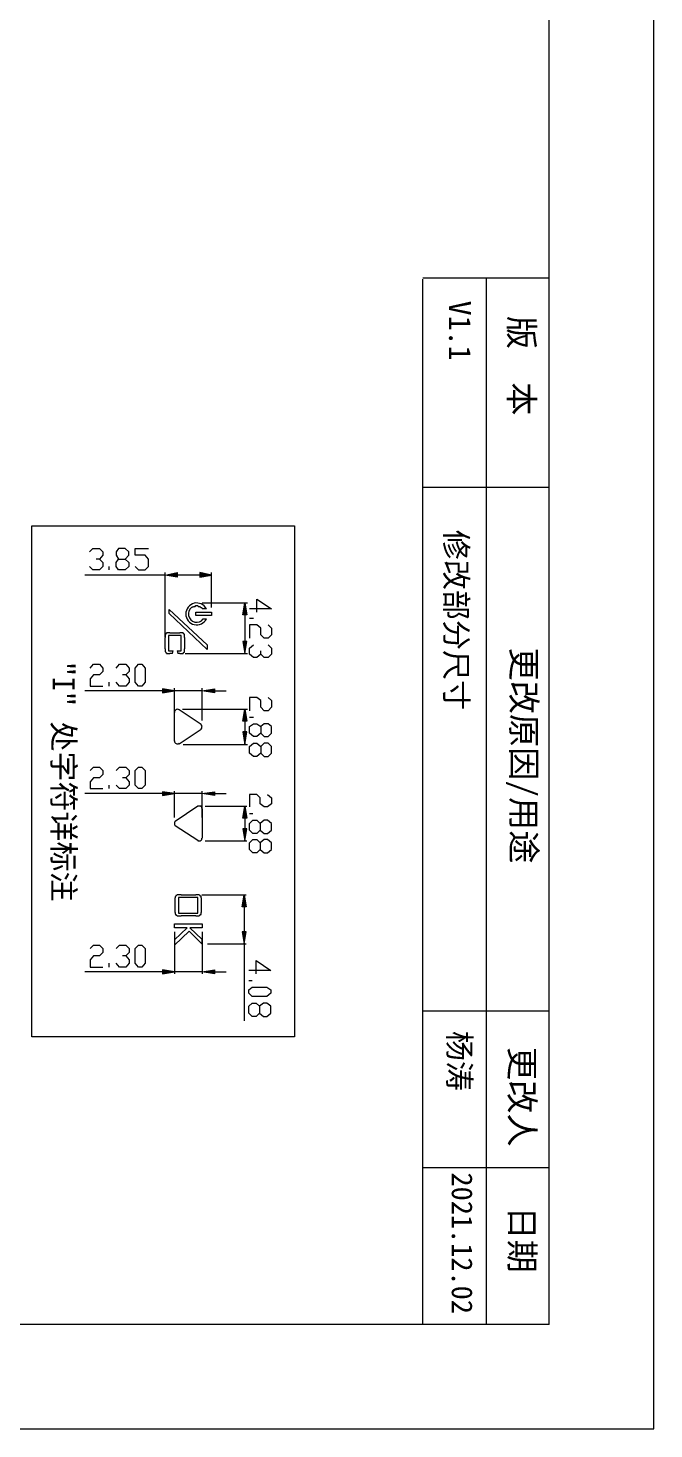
# Model space of a CAD drawing. Header units: millimetres. Extents: x 0 to 210, y 0 to 297.
# Drawn here: x 150.1 to 210, y 0 to 133.9 of the extents above; entities that cross this region are included whole.
import ezdxf

# ---------------------------------------------------------------- set-up
doc = ezdxf.new("R2010")
doc.units = ezdxf.units.MM
doc.header["$MEASUREMENT"] = 0
doc.layers.add('_U+56FE_U+5C42 1', color=7, linetype='Continuous')

# ---------------------------------------------------------------- blocks, each defined once
blk = doc.blocks.new('block 2')
at = {"layer": '_U+56FE_U+5C42 1', "lineweight": 0}
blk.add_lwpolyline([(0, 0), (209.99, 0), (209.99, 296.99), (0, 296.99), (0, 0)], dxfattribs=at)
blk = doc.blocks.new('block 3')
at = {"layer": '_U+56FE_U+5C42 1', "lineweight": 0}
blk.add_lwpolyline([(0, 0), (209.99, 0), (209.99, 296.99), (0, 296.99), (0, 0)], dxfattribs=at)
blk = doc.blocks.new('block 4')
at = {"layer": '_U+56FE_U+5C42 1'}
h = blk.add_hatch(color=7, dxfattribs=at)
h.dxf.hatch_style = 2
h.paths.add_polyline_path([(164.4, 81.85), (164.4, 81.41), (163.26, 81.6)])
h = blk.add_hatch(color=7, dxfattribs=at)
h.dxf.hatch_style = 2
h.paths.add_polyline_path([(166.56, 81.85), (166.56, 81.41), (167.7, 81.6)])
h = blk.add_hatch(color=7, dxfattribs=at)
h.dxf.hatch_style = 2
h.paths.add_polyline_path([(171.07, 77.79), (170.69, 77.79), (170.88, 78.93)])
h = blk.add_hatch(color=7, dxfattribs=at)
h.dxf.hatch_style = 2
h.paths.add_polyline_path([(171.07, 75.25), (170.69, 75.25), (170.88, 74.1)])
h = blk.add_hatch(color=7, dxfattribs=at)
h.dxf.hatch_style = 2
h.paths.add_polyline_path([(163, 70.74), (163, 70.36), (164.15, 70.55)])
h = blk.add_hatch(color=7, dxfattribs=at)
h.dxf.hatch_style = 2
h.paths.add_polyline_path([(167.96, 70.74), (167.96, 70.36), (166.81, 70.55)])
h = blk.add_hatch(color=7, dxfattribs=at)
h.dxf.hatch_style = 2
h.paths.add_polyline_path([(171.07, 67.63), (170.69, 67.63), (170.88, 68.77)])
h = blk.add_hatch(color=7, dxfattribs=at)
h.dxf.hatch_style = 2
h.paths.add_polyline_path([(171.07, 66.61), (170.69, 66.61), (170.88, 65.41)])
h = blk.add_hatch(color=7, dxfattribs=at)
h.dxf.hatch_style = 2
h.paths.add_polyline_path([(163, 60.9), (163, 60.52), (164.15, 60.71)])
h = blk.add_hatch(color=7, dxfattribs=at)
h.dxf.hatch_style = 2
h.paths.add_polyline_path([(167.96, 60.9), (167.96, 60.52), (166.81, 60.71)])
h = blk.add_hatch(color=7, dxfattribs=at)
h.dxf.hatch_style = 2
h.paths.add_polyline_path([(171.07, 58.36), (170.69, 58.36), (170.88, 59.5)])
h = blk.add_hatch(color=7, dxfattribs=at)
h.dxf.hatch_style = 2
h.paths.add_polyline_path([(171.07, 57.34), (170.69, 57.34), (170.88, 56.2)])
h = blk.add_hatch(color=7, dxfattribs=at)
h.dxf.hatch_style = 2
h.paths.add_polyline_path([(171.01, 49.91), (170.62, 49.91), (170.82, 51.05)])
h = blk.add_hatch(color=7, dxfattribs=at)
h.dxf.hatch_style = 2
h.paths.add_polyline_path([(171.01, 47.5), (170.62, 47.5), (170.82, 46.36)])
h = blk.add_hatch(color=7, dxfattribs=at)
h.dxf.hatch_style = 2
h.paths.add_polyline_path([(163, 43.88), (163, 43.5), (164.15, 43.69)])
h = blk.add_hatch(color=7, dxfattribs=at)
h.dxf.hatch_style = 2
h.paths.add_polyline_path([(167.96, 43.88), (167.96, 43.5), (166.81, 43.69)])
at = {"layer": '_U+56FE_U+5C42 1', "lineweight": 0}
for points in [[(0, 0), (209.99, 0), (209.99, 296.99), (0, 296.99), (0, 0)], [(175.64, 37.47), (150.5, 37.47), (150.5, 86.3), (175.64, 86.3), (175.64, 37.47)], [(156.02, 83.82), (156.34, 84.14), (156.97, 84.14), (157.29, 83.82), (157.29, 83.5), (156.97, 83.12), (156.65, 83.12)], [(156.97, 83.12), (157.29, 82.8), (157.29, 82.42), (156.97, 82.11), (156.34, 82.11), (156.02, 82.42)], [(158.81, 82.11), (158.56, 82.42), (158.56, 82.8), (158.81, 83.12), (159.45, 83.12), (159.77, 83.5), (159.77, 83.82), (159.45, 84.14), (158.81, 84.14), (158.56, 83.82), (158.56, 83.5), (158.81, 83.12)], [(159.45, 83.12), (159.77, 82.8), (159.77, 82.42), (159.45, 82.11), (158.81, 82.11)], [(160.4, 82.42), (160.72, 82.11), (161.35, 82.11), (161.67, 82.42), (161.67, 83.12), (161.35, 83.5), (160.4, 83.5), (160.4, 84.14), (161.67, 84.14)], [(157.92, 82.11), (157.92, 82.42)], [(163.26, 75.69), (163.26, 81.85)], [(164.4, 81.85), (164.4, 81.41), (163.26, 81.6), (164.4, 81.85)], [(164.4, 81.85), (164.4, 81.41), (163.26, 81.6), (164.4, 81.85)], [(166.56, 81.85), (166.56, 81.41), (167.7, 81.6), (166.56, 81.85)], [(166.56, 81.85), (166.56, 81.41), (167.7, 81.6), (166.56, 81.85)], [(167.7, 78.49), (167.7, 81.85)], [(163.26, 81.6), (155.58, 81.6)], [(166.56, 81.6), (164.4, 81.6)], [(172.02, 78.04), (172.02, 79.31), (173.42, 78.36), (171.32, 78.36)], [(163.64, 77.91), (163.64, 78.3)], [(167.26, 74.93), (163.64, 78.3)], [(163.64, 77.91), (167.26, 74.49)], [(165.8, 78.49), (165.86, 78.55), (165.93, 78.55), (165.99, 78.61), (166.05, 78.61), (166.12, 78.61), (166.18, 78.68), (166.24, 78.68), (166.37, 78.68), (166.43, 78.61), (166.5, 78.61), (166.56, 78.61), (166.62, 78.55), (166.69, 78.49), (166.75, 78.49), (166.81, 78.42), (166.88, 78.36)], [(166.18, 78.04), (167.7, 78.04)], [(166.18, 77.72), (166.18, 78.04)], [(167.7, 77.72), (166.18, 77.72)], [(166.81, 78.93), (171.13, 78.93)], [(167.2, 78.36), (166.88, 78.36)], [(166.88, 78.36), (166.88, 78.36)], [(167.2, 78.36), (167.2, 78.36)], [(167.7, 78.04), (167.7, 77.72)], [(171.07, 77.79), (170.69, 77.79), (170.88, 78.93), (171.07, 77.79)], [(171.07, 77.79), (170.69, 77.79), (170.88, 78.93), (171.07, 77.79)], [(170.88, 77.79), (170.88, 75.25)], [(166.88, 77.41), (167.2, 77.41)], [(167.2, 77.41), (167.2, 77.41)], [(171.32, 77.47), (171.7, 77.47)], [(173.1, 76.84), (173.42, 76.52), (173.42, 75.88), (173.1, 75.57), (172.72, 75.57), (172.4, 75.88), (172.4, 76.52), (172.02, 76.84), (171.32, 76.84), (171.32, 75.57)], [(163.7, 76.07), (163.58, 76.07), (163.51, 76.07), (163.45, 76.07), (163.39, 76.07), (163.39, 76.01), (163.32, 76.01), (163.32, 75.95), (163.26, 75.88), (163.26, 75.82), (163.26, 75.76), (163.26, 75.63)], [(163.26, 74.55), (163.26, 75.63)], [(163.58, 75.82), (163.58, 74.36)], [(164.78, 75.82), (163.58, 75.82)], [(163.7, 76.07), (164.66, 76.07)], [(165.1, 75.63), (165.1, 75.76), (165.1, 75.82), (165.1, 75.88), (165.1, 75.95), (165.04, 75.95), (165.04, 76.01), (164.97, 76.01), (164.97, 76.07), (164.91, 76.07), (164.85, 76.07), (164.78, 76.07), (164.66, 76.07)], [(164.78, 74.36), (164.78, 75.82)], [(165.1, 75.63), (165.1, 74.55)], [(171.07, 75.25), (170.69, 75.25), (170.88, 74.1), (171.07, 75.25)], [(171.07, 75.25), (170.69, 75.25), (170.88, 74.1), (171.07, 75.25)], [(163.26, 74.55), (163.26, 74.42), (163.26, 74.36), (163.26, 74.3), (163.32, 74.23), (163.32, 74.17), (163.39, 74.17), (163.39, 74.1), (163.45, 74.1), (163.51, 74.1), (163.58, 74.1), (163.7, 74.1)], [(163.58, 74.36), (164.02, 74.36)], [(163.96, 74.1), (163.7, 74.1)], [(163.96, 74.1), (164.02, 74.36)], [(164.4, 74.36), (164.47, 74.1)], [(164.4, 74.36), (164.78, 74.36)], [(164.66, 74.1), (164.47, 74.1)], [(164.66, 74.1), (164.78, 74.1), (164.85, 74.1), (164.91, 74.1), (164.97, 74.1), (164.97, 74.17), (165.04, 74.17), (165.04, 74.23), (165.1, 74.23), (165.1, 74.3), (165.1, 74.36), (165.1, 74.42), (165.1, 74.55)], [(165.16, 74.1), (171.13, 74.1)], [(167.26, 74.93), (167.26, 74.49)], [(172.4, 74.04), (172.02, 73.72), (171.7, 73.72), (171.32, 74.04), (171.32, 74.61), (171.7, 74.93)], [(173.1, 74.93), (173.42, 74.61), (173.42, 74.04), (173.1, 73.72), (172.72, 73.72), (172.4, 74.04), (172.4, 74.36)], [(156.08, 72.71), (156.4, 73.09), (156.97, 73.09), (157.29, 72.71), (157.29, 72.39), (156.97, 72.07), (156.4, 72.07), (156.08, 71.69), (156.08, 70.99), (157.29, 70.99)], [(158.56, 72.71), (158.88, 73.09), (159.51, 73.09), (159.83, 72.71), (159.83, 72.39), (159.51, 72.07), (159.19, 72.07)], [(160.72, 70.99), (160.4, 71.37), (160.4, 72.71), (160.72, 73.09), (161.04, 73.09), (161.35, 72.71), (161.35, 71.37), (161.04, 70.99), (160.72, 70.99)], [(157.92, 70.99), (157.92, 71.37)], [(159.51, 72.07), (159.83, 71.69), (159.83, 71.37), (159.51, 70.99), (158.88, 70.99), (158.56, 71.37)], [(163, 70.55), (155.58, 70.55)], [(163, 70.74), (163, 70.36), (164.15, 70.55), (163, 70.74)], [(163, 70.74), (163, 70.36), (164.15, 70.55), (163, 70.74)], [(164.15, 67.69), (164.15, 70.8)], [(166.81, 70.55), (164.15, 70.55)], [(166.81, 67.69), (166.81, 70.8)], [(167.96, 70.74), (167.96, 70.36), (166.81, 70.55), (167.96, 70.74)], [(167.96, 70.74), (167.96, 70.36), (166.81, 70.55), (167.96, 70.74)], [(167.96, 70.55), (169.1, 70.55)], [(173.1, 69.91), (173.42, 69.6), (173.42, 68.96), (173.1, 68.64), (172.72, 68.64), (172.4, 68.96), (172.4, 69.6), (172.02, 69.91), (171.32, 69.91), (171.32, 68.64)], [(164.15, 65.72), (164.15, 68.45)], [(166.69, 67.31), (164.59, 68.71)], [(164.91, 68.77), (171.13, 68.77)], [(171.07, 67.63), (170.69, 67.63), (170.88, 68.77), (171.07, 67.63)], [(171.07, 67.63), (170.69, 67.63), (170.88, 68.77), (171.07, 67.63)], [(166.69, 66.87), (166.69, 66.93), (166.75, 66.93), (166.75, 66.99), (166.75, 67.06), (166.81, 67.12), (166.75, 67.12), (166.75, 67.18), (166.75, 67.25), (166.69, 67.25), (166.69, 67.31)], [(170.88, 67.63), (170.88, 66.61)], [(171.32, 68.01), (171.7, 68.01)], [(171.32, 67.12), (171.7, 67.37), (172.02, 67.37), (172.4, 67.12), (172.4, 66.48), (172.72, 66.17), (173.1, 66.17), (173.42, 66.48), (173.42, 67.12), (173.1, 67.37), (172.72, 67.37), (172.4, 67.12)], [(172.4, 66.48), (172.02, 66.17), (171.7, 66.17), (171.32, 66.48), (171.32, 67.12)], [(164.59, 65.47), (166.69, 66.87)], [(171.07, 66.61), (170.69, 66.61), (170.88, 65.41), (171.07, 66.61)], [(171.07, 66.61), (170.69, 66.61), (170.88, 65.41), (171.07, 66.61)], [(164.97, 65.41), (171.13, 65.41)], [(171.32, 65.21), (171.7, 65.53), (172.02, 65.53), (172.4, 65.21), (172.4, 64.58), (172.72, 64.26), (173.1, 64.26), (173.42, 64.58), (173.42, 65.21), (173.1, 65.53), (172.72, 65.53), (172.4, 65.21)], [(172.4, 64.58), (172.02, 64.26), (171.7, 64.26), (171.32, 64.58), (171.32, 65.21)], [(156.08, 62.93), (156.4, 63.25), (156.97, 63.25), (157.29, 62.93), (157.29, 62.55), (156.97, 62.23), (156.4, 62.23), (156.08, 61.85), (156.08, 61.21), (157.29, 61.21)], [(158.56, 62.93), (158.88, 63.25), (159.51, 63.25), (159.83, 62.93), (159.83, 62.55), (159.51, 62.23), (159.19, 62.23)], [(160.72, 61.21), (160.4, 61.53), (160.4, 62.93), (160.72, 63.25), (161.04, 63.25), (161.35, 62.93), (161.35, 61.53), (161.04, 61.21), (160.72, 61.21)], [(159.51, 62.23), (159.83, 61.85), (159.83, 61.53), (159.51, 61.21), (158.88, 61.21), (158.56, 61.53)], [(163, 60.71), (155.58, 60.71)], [(157.92, 61.21), (157.92, 61.53)], [(163, 60.9), (163, 60.52), (164.15, 60.71), (163, 60.9)], [(163, 60.9), (163, 60.52), (164.15, 60.71), (163, 60.9)], [(164.15, 58.42), (164.15, 60.96)], [(166.81, 60.71), (164.15, 60.71)], [(166.81, 58.42), (166.81, 60.96)], [(167.96, 60.9), (167.96, 60.52), (166.81, 60.71), (167.96, 60.9)], [(167.96, 60.9), (167.96, 60.52), (166.81, 60.71), (167.96, 60.9)], [(167.96, 60.71), (169.1, 60.71)], [(173.04, 60.64), (173.42, 60.32), (173.42, 59.75), (173.04, 59.44), (172.72, 59.44), (172.34, 59.75), (172.34, 60.32), (172.02, 60.64), (171.32, 60.64), (171.32, 59.44)], [(166.37, 59.5), (164.21, 58.04)], [(166.81, 59.25), (166.75, 59.31), (166.75, 59.37), (166.75, 59.44), (166.69, 59.44), (166.69, 59.5), (166.62, 59.5), (166.56, 59.5), (166.5, 59.5), (166.43, 59.5), (166.37, 59.5)], [(166.81, 59.25), (166.81, 56.45)], [(167.07, 59.5), (171.07, 59.5)], [(171.07, 58.36), (170.69, 58.36), (170.88, 59.5), (171.07, 58.36)], [(171.07, 58.36), (170.69, 58.36), (170.88, 59.5), (171.07, 58.36)], [(164.21, 58.04), (164.15, 57.98), (164.15, 57.91), (164.15, 57.85), (164.15, 57.79), (164.15, 57.72), (164.21, 57.66)], [(164.21, 57.66), (166.37, 56.26)], [(170.88, 58.36), (170.88, 57.34)], [(171.32, 58.8), (171.64, 58.8)], [(171.32, 57.85), (171.64, 58.17), (172.02, 58.17), (172.34, 57.85), (172.34, 57.21), (172.72, 56.9), (173.04, 56.9), (173.42, 57.21), (173.42, 57.85), (173.04, 58.17), (172.72, 58.17), (172.34, 57.85)], [(172.34, 57.21), (172.02, 56.9), (171.64, 56.9), (171.32, 57.21), (171.32, 57.85)], [(166.37, 56.26), (166.37, 56.2), (166.43, 56.2), (166.5, 56.2), (166.56, 56.2), (166.62, 56.2), (166.69, 56.26), (166.75, 56.32), (166.75, 56.39), (166.75, 56.45), (166.81, 56.45)], [(171.07, 57.34), (170.69, 57.34), (170.88, 56.2), (171.07, 57.34)], [(171.07, 57.34), (170.69, 57.34), (170.88, 56.2), (171.07, 57.34)], [(171.32, 56.01), (171.64, 56.32), (172.02, 56.32), (172.34, 56.01), (172.34, 55.37), (172.72, 55.05), (173.04, 55.05), (173.42, 55.37), (173.42, 56.01), (173.04, 56.32), (172.72, 56.32), (172.34, 56.01)], [(167.07, 56.2), (171.07, 56.2)], [(172.34, 55.37), (172.02, 55.05), (171.64, 55.05), (171.32, 55.37), (171.32, 56.01)], [(164.78, 51.05), (164.66, 51.05), (164.53, 51.05), (164.47, 51.05), (164.4, 51.05), (164.34, 50.99), (164.27, 50.99), (164.27, 50.93), (164.21, 50.86), (164.21, 50.8), (164.21, 50.74)], [(164.78, 51.05), (166.18, 51.05)], [(166.69, 50.74), (166.69, 50.8), (166.69, 50.86), (166.69, 50.93), (166.62, 50.93), (166.62, 50.99), (166.56, 50.99), (166.5, 51.05), (166.43, 51.05), (166.37, 51.05), (166.24, 51.05), (166.18, 51.05)], [(166.75, 51.05), (171.01, 51.05)], [(171.01, 49.91), (170.62, 49.91), (170.82, 51.05), (171.01, 49.91)], [(171.01, 49.91), (170.62, 49.91), (170.82, 51.05), (171.01, 49.91)], [(164.21, 49.34), (164.21, 50.74)], [(164.53, 50.8), (164.53, 49.28)], [(166.37, 50.8), (164.53, 50.8)], [(166.37, 49.28), (166.37, 50.8)], [(166.69, 50.74), (166.69, 49.34)], [(170.82, 49.91), (170.82, 47.5)], [(164.15, 47.88), (164.15, 48.26)], [(164.15, 48.26), (166.81, 48.26)], [(164.21, 49.34), (164.21, 49.28), (164.21, 49.21), (164.27, 49.15), (164.27, 49.09), (164.34, 49.09), (164.4, 49.02), (164.47, 49.02), (164.53, 49.02), (164.66, 49.02), (164.78, 49.02)], [(164.53, 49.28), (166.37, 49.28)], [(166.18, 49.02), (164.78, 49.02)], [(166.18, 49.02), (166.24, 49.02), (166.37, 49.02), (166.43, 49.02), (166.5, 49.02), (166.56, 49.09), (166.62, 49.09), (166.62, 49.15), (166.69, 49.15), (166.69, 49.21), (166.69, 49.28), (166.69, 49.34)], [(166.81, 48.26), (166.81, 47.88)], [(165.35, 47.88), (164.15, 46.74)], [(165.35, 47.88), (164.15, 47.88)], [(164.15, 46.23), (165.54, 47.56)], [(164.15, 47.5), (164.15, 43.5)], [(165.54, 47.56), (166.75, 46.36)], [(166.81, 47.88), (165.61, 47.88)], [(166.75, 46.8), (165.61, 47.88)], [(166.81, 47.5), (166.81, 43.5)], [(171.01, 47.5), (170.62, 47.5), (170.82, 46.36), (171.01, 47.5)], [(171.01, 47.5), (170.62, 47.5), (170.82, 46.36), (171.01, 47.5)], [(156.08, 45.91), (156.4, 46.23), (156.97, 46.23), (157.29, 45.91), (157.29, 45.53), (156.97, 45.21), (156.4, 45.21), (156.08, 44.83), (156.08, 44.13), (157.29, 44.13)], [(158.56, 45.91), (158.88, 46.23), (159.51, 46.23), (159.83, 45.91), (159.83, 45.53), (159.51, 45.21), (159.19, 45.21)], [(160.72, 44.13), (160.4, 44.51), (160.4, 45.91), (160.72, 46.23), (161.04, 46.23), (161.35, 45.91), (161.35, 44.51), (161.04, 44.13), (160.72, 44.13)], [(164.15, 46.67), (164.15, 46.23)], [(164.15, 46.23), (164.15, 46.23)], [(164.21, 46.67), (164.21, 46.67)], [(166.75, 46.8), (166.75, 46.8)], [(166.75, 46.42), (166.75, 46.42)], [(166.81, 46.42), (166.81, 46.8)], [(167.32, 46.36), (171.01, 46.36)], [(170.82, 46.36), (170.82, 38.99)], [(157.92, 44.13), (157.92, 44.51)], [(159.51, 45.21), (159.83, 44.83), (159.83, 44.51), (159.51, 44.13), (158.88, 44.13), (158.56, 44.51)], [(171.96, 43.5), (171.96, 44.77), (173.36, 43.82), (171.26, 43.82)], [(163, 43.69), (155.58, 43.69)], [(163, 43.88), (163, 43.5), (164.15, 43.69), (163, 43.88)], [(163, 43.88), (163, 43.5), (164.15, 43.69), (163, 43.88)], [(166.81, 43.69), (164.15, 43.69)], [(167.96, 43.88), (167.96, 43.5), (166.81, 43.69), (167.96, 43.88)], [(167.96, 43.88), (167.96, 43.5), (166.81, 43.69), (167.96, 43.88)], [(167.96, 43.69), (169.1, 43.69)], [(171.26, 42.86), (171.58, 42.86)], [(171.26, 41.97), (171.58, 42.23), (172.97, 42.23), (173.36, 41.97), (173.36, 41.66), (172.97, 41.34), (171.58, 41.34), (171.26, 41.66), (171.26, 41.97)], [(171.26, 40.39), (171.58, 40.7), (171.96, 40.7), (172.28, 40.39), (172.28, 39.75), (172.66, 39.43), (172.97, 39.43), (173.36, 39.75), (173.36, 40.39), (172.97, 40.7), (172.66, 40.7), (172.28, 40.39)], [(172.28, 39.75), (171.96, 39.43), (171.58, 39.43), (171.26, 39.75), (171.26, 40.39)]]:
    blk.add_lwpolyline(points, dxfattribs=at)
at = {"layer": '_U+56FE_U+5C42 1', "color": 7, "lineweight": 5}
blk.add_lwpolyline([(166.88, 77.41), (166.88, 77.41)], dxfattribs=at)
at = {"layer": '_U+56FE_U+5C42 1', "lineweight": 0}
for points, knots in [([(167.21, 78.36), (166.98, 78.79), (166.5, 79.02), (166.03, 78.9), (165.56, 78.79), (165.23, 78.36), (165.23, 77.88), (165.23, 77.39), (165.56, 76.97), (166.03, 76.86), (166.51, 76.75), (166.99, 76.98), (167.21, 77.41)], [0, 0, 0, 0, 1, 1, 1, 2, 2, 2, 3, 3, 3, 4, 4, 4, 4]), ([(165.8, 78.52), (165.55, 78.33), (165.43, 78.02), (165.5, 77.72), (165.56, 77.41), (165.8, 77.18), (166.1, 77.11), (166.4, 77.04), (166.72, 77.15), (166.9, 77.4)], [0, 0, 0, 0, 1, 1, 1, 2, 2, 2, 3, 3, 3, 3]), ([(164.59, 68.72), (164.5, 68.78), (164.39, 68.79), (164.3, 68.74), (164.21, 68.69), (164.15, 68.59), (164.15, 68.48)], [0, 0, 0, 0, 1, 1, 1, 2, 2, 2, 2]), ([(164.15, 65.75), (164.15, 65.65), (164.21, 65.55), (164.3, 65.5), (164.39, 65.45), (164.5, 65.46), (164.59, 65.52)], [0, 0, 0, 0, 1, 1, 1, 2, 2, 2, 2])]:
    blk.add_open_spline(points, degree=3, knots=knots, dxfattribs=at)
at = {"layer": '_U+56FE_U+5C42 1', "color": 7, "insert": (152.27, 73.34), "char_height": 2.1042, "attachment_point": 7, "rotation": 270}
blk.add_mtext('\\fSimSun|b0|i0|c0|p34;\\W1;"I" 处字符详标注', dxfattribs=at)
blk = doc.blocks.new('block 5')
at = {"layer": '_U+56FE_U+5C42 1', "lineweight": 0}
blk.add_lwpolyline([(0, 0), (209.99, 0), (209.99, 296.99), (0, 296.99), (0, 0)], dxfattribs=at)
blk = doc.blocks.new('block 6')
at = {"layer": '_U+56FE_U+5C42 1', "lineweight": 0}
for points in [[(0, 0), (209.99, 0), (209.99, 296.99), (0, 296.99), (0, 0)], [(199.96, 9.97), (199.96, 286.96)], [(193.99, 109.98), (187.9, 109.98)], [(187.9, 9.97), (187.9, 109.86)], [(193.99, 9.97), (193.99, 109.98)], [(199.96, 109.98), (193.99, 109.98)], [(199.96, 89.98), (187.9, 89.98)], [(199.96, 89.98), (193.99, 89.98)], [(199.96, 39.94), (187.9, 39.94)], [(193.99, 39.94), (187.9, 39.94)], [(199.96, 39.94), (193.99, 39.94)], [(199.96, 24.96), (187.9, 24.96)], [(199.96, 24.96), (193.99, 24.96)], [(199.96, 9.97), (9.97, 9.97)]]:
    blk.add_lwpolyline(points, dxfattribs=at)
at = {"layer": '_U+56FE_U+5C42 1', "color": 7, "attachment_point": 7, "rotation": 270}
for s, insert, char_height in [('\\fSimSun|b0|i0|c0|p34;\\W1;V1.1', (190.37, 107.82), 2.1042), ('\\fSimSun|b0|i0|c0|p34;\\W1;版  本', (195.9, 106.36), 2.3288), ('\\fSimSun|b0|i0|c0|p34;\\W1;修改部分尺寸', (189.8, 85.92), 2.1042), ('\\fSimSun|b0|i0|c0|p34;\\W1;更改原因/用途', (195.83, 74.68), 2.3288), ('\\fSimSun|b0|i0|c0|p34;\\W1;杨涛', (190.12, 38.04), 2.1042), ('\\fSimSun|b0|i0|c0|p34;\\W1;更改人', (195.96, 36.51), 2.3288), ('\\fSimSun|b0|i0|c0|p34;\\W1;2021.12.02', (190.63, 24.51), 1.9873), ('\\fSimSun|b0|i0|c0|p34;\\W1;日期', (195.96, 21.27), 2.3288)]:
    blk.add_mtext(s, dxfattribs=dict(at, insert=insert, char_height=char_height))

msp = doc.modelspace()

# ---------------------------------------------------------------- block references
at = {"layer": '_U+56FE_U+5C42 1'}
for name in ['block 2', 'block 3', 'block 4', 'block 5', 'block 6']:
    msp.add_blockref(name, (0, 0), dxfattribs=at)

doc.saveas('drawing.dxf')
